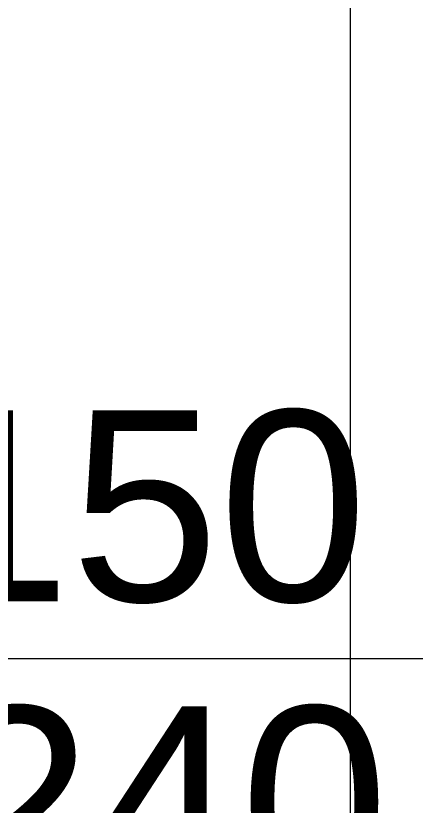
# Model space of a CAD drawing. Extents: x -1417 to 34975, y -245 to 8298.
# Drawn here: x 30743.83 to 30764.74, y 3322.32 to 3363.66 of the extents above; entities that cross this region are included whole.
import ezdxf
from ezdxf.enums import TextEntityAlignment as Align

# ---------------------------------------------------------------- set-up
doc = ezdxf.new("R2010")
doc.units = 0
doc.linetypes.add('HIDDEN', pattern=[0.375, 0.25, -0.125])
doc.layers.get('0').update_dxf_attribs({"color": 9, "lineweight": 9})
for name, color, linetype, lineweight in [('06D', 9, 'Continuous', 9), ('10', 9, 'Continuous', 9), ('22', 8, 'Continuous', 9)]:
    doc.layers.add(name, color=color, linetype=linetype, lineweight=lineweight)
doc.styles.add('Arial', font='arial.ttf', dxfattribs={"height": 2.5})

# ---------------------------------------------------------------- blocks, each defined once
blk = doc.blocks.new('ciftkanatdograma_pr2')
at = {"layer": '06D'}
blk.add_lwpolyline([(-0.3, 17), (-149.7, 17)], dxfattribs=at)
blk = doc.blocks.new('0_windowno')
blk.add_lwpolyline([(3.5355, 0), (11.5355, 0)])
at = {"style": 'Arial'}
blk.add_attdef('GENISLIK', text='', height=2, dxfattribs=at).set_placement((4.0355, 0), align=Align.BOTTOM_LEFT)
blk.add_attdef('PENCERENO', text='', height=2, dxfattribs=at).set_placement((0, 0), align=Align.MIDDLE_CENTER)
blk.add_attdef('YUKSEKLIK', text='', height=2, dxfattribs=at).set_placement((4.0355, -0.5), align=Align.TOP_LEFT)

msp = doc.modelspace()

# ---------------------------------------------------------------- block references
at = {"layer": '10', "linetype": 'HIDDEN', "rotation": 90}
msp.add_blockref('ciftkanatdograma_pr2', (30778.326, 3404.999), dxfattribs=at)
at = {"layer": '22'}
ref = msp.add_blockref('0_windowno', (30719.684, 3329.999), dxfattribs=dict(at, xscale=5, yscale=5, zscale=5))
ref.add_attrib('GENISLIK', '150', dxfattribs={"layer": '0', "height": 10, "style": 'Arial'}).set_placement((30738.927, 3329.999), align=Align.BOTTOM_LEFT)
ref.add_attrib('YUKSEKLIK', '240', dxfattribs={"layer": '0', "height": 10, "style": 'Arial'}).set_placement((30740.039, 3327.499), align=Align.TOP_LEFT)

doc.saveas('drawing.dxf')
